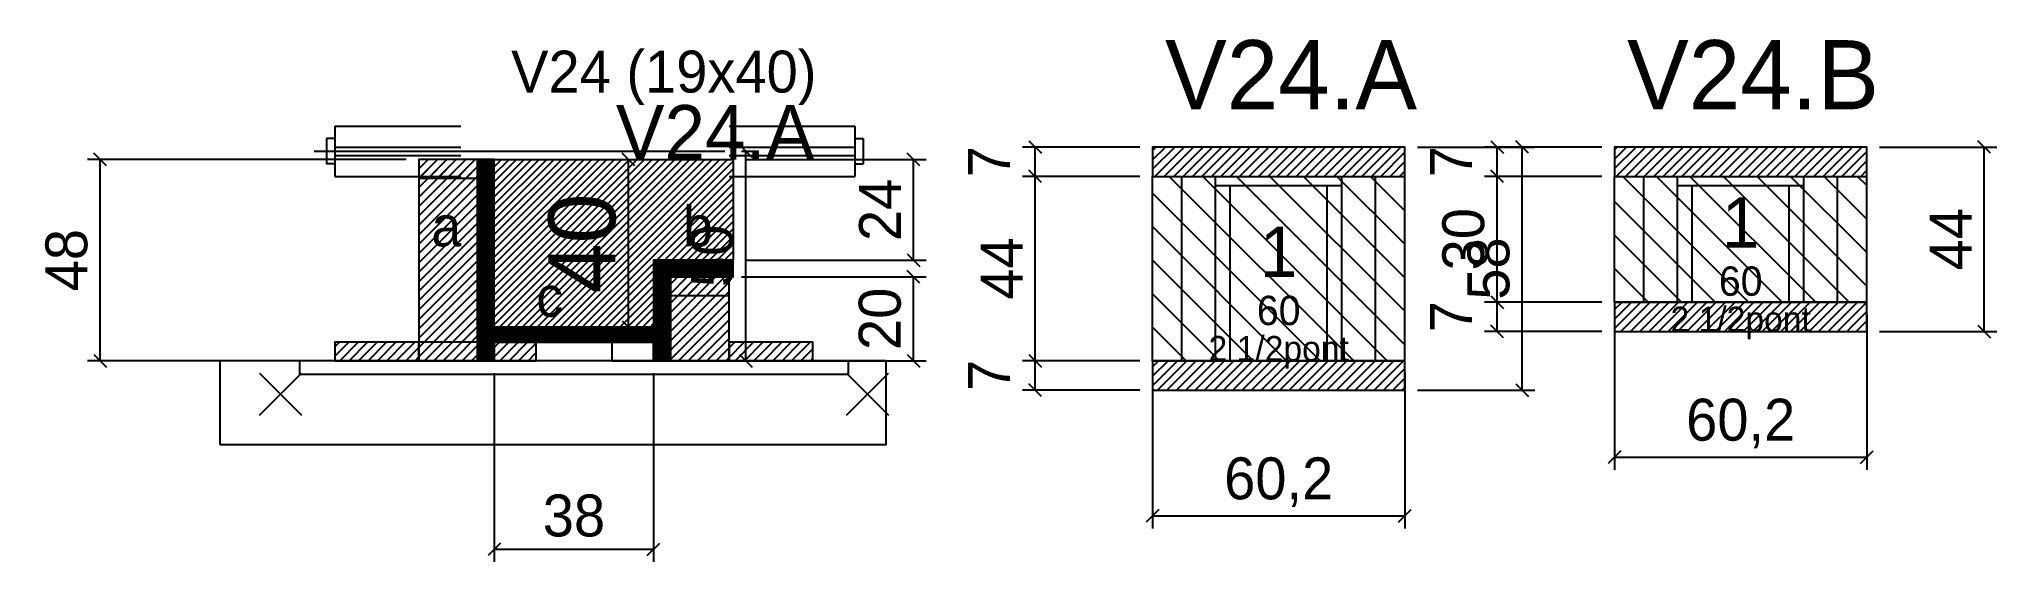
# Model space of a CAD drawing. Extents: x -69 to 398, y -92 to 33.
import ezdxf
from ezdxf.enums import TextEntityAlignment as Align

# ---------------------------------------------------------------- set-up
doc = ezdxf.new("R2010")
doc.units = 0
for name, color, linetype in [('5', 5, 'Continuous'), ('barrote', 126, 'Continuous'), ('CONCRETO', 251, 'Continuous'), ('COTA', 241, 'Continuous'), ('Cota Seção (2x)', 241, 'Continuous'), ('detalhes', 7, 'Continuous'), ('Hachura', 251, 'Continuous'), ('Madeira', 126, 'Continuous'), ('NOMENCLATURA', 7, 'Continuous'), ('Painéis', 200, 'Continuous'), ('presilha', 224, 'Continuous'), ('Reaproveitamento', 30, 'Continuous'), ('SARR_2.2x7', 40, 'Continuous'), ('SARR_3.5x7', 81, 'Continuous'), ('SCO-___-LAJ', 224, 'Continuous'), ('TENSOR', 224, 'Continuous'), ('texto', 7, 'Continuous'), ('Texto Seção', 7, 'Continuous')]:
    doc.layers.add(name, color=color, linetype=linetype)
doc.dimstyles.new('PAINEL', dxfattribs={"dimtxt": 10, "dimasz": 3, "dimexe": 3, "dimexo": 3, "dimgap": 3, "dimtad": 1, "dimblk": 'OBLIQUE', "dimblk1": 'OBLIQUE', "dimcen": 2.5, "dimclrd": 4, "dimclre": 4, "dimclrt": 240, "dimazin": 3, "dimtfac": 1, "dimtmove": 0, "dimatfit": 3})
doc.dimstyles.new('SECAO2X', dxfattribs={"dimtxt": 16, "dimasz": 3, "dimexe": 3, "dimexo": 3, "dimgap": 3, "dimtad": 1, "dimblk": 'OBLIQUE', "dimblk1": 'OBLIQUE', "dimcen": 2.5, "dimclrd": 4, "dimclre": 4, "dimclrt": 240, "dimazin": 3, "dimtfac": 1, "dimtmove": 0, "dimatfit": 3})

# ---------------------------------------------------------------- blocks, each defined once
blk = doc.blocks.new('_OBLIQUE')
at = {"color": 0, "linetype": 'BYBLOCK'}
blk.add_line((-0.5, -0.5), (0.5, 0.5), dxfattribs=at)

msp = doc.modelspace()

# ---------------------------------------------------------------- hatches: boundary and pattern name
at = {"layer": 'COTA'}
h = msp.add_hatch(dxfattribs=at)
h.set_pattern_fill('ANSI31', scale=0.5)
h.paths.add_polyline_path([(197, 0), (257.2, 0), (257.2, 7), (197, 7)])
h = msp.add_hatch(dxfattribs=at)
h.set_pattern_fill('ANSI31', scale=0.5)
h.paths.add_polyline_path([(307.2, 0), (367.4, 0), (367.4, 7), (307.2, 7)])
h = msp.add_hatch(dxfattribs=at)
h.set_pattern_fill('ANSI31', scale=0.4)
h.paths.add_polyline_path([(40, -36), (40, 4), (97, 4), (97, -20), (78, -20), (78, -36)])
h = msp.add_hatch(dxfattribs=at)
h.set_pattern_fill('ANSI31', scale=0.5)
h.paths.add_polyline_path([(307.2, -37), (367.4, -37), (367.4, -30), (307.2, -30)])
h = msp.add_hatch(dxfattribs=at)
h.set_pattern_fill('ANSI31', scale=0.5)
h.paths.add_polyline_path([(197, -51), (257.2, -51), (257.2, -44), (197, -44)])
at = {"layer": 'Hachura'}
h = msp.add_hatch(dxfattribs=at)
h.set_pattern_fill('ANSI31', scale=0.5)
h.paths.add_polyline_path([(22, -44), (36, -44), (36, 4), (22, 4)])
h = msp.add_hatch(dxfattribs=at)
h.set_pattern_fill('ANSI31', scale=0.5)
h.paths.add_polyline_path([(22, -0.4), (36, -0.4), (36, 4), (22, 4)])
h = msp.add_hatch(dxfattribs=at)
h.set_pattern_fill('SOLID')
h.paths.add_polyline_path([(36, -44), (40, -44), (40, 4), (36, 4)])
h = msp.add_hatch(dxfattribs=at)
h.set_pattern_fill('SOLID')
h.paths.add_polyline_path([(78, -24), (97, -24), (97, -20), (78, -20)])
h = msp.add_hatch(dxfattribs=at)
h.set_pattern_fill('SOLID')
h.paths.add_polyline_path([(78, -44), (82, -44), (82, -24), (78, -24)])
h = msp.add_hatch(dxfattribs=at)
h.set_pattern_fill('ANSI31', scale=0.5)
h.paths.add_polyline_path([(82, -44), (96, -44), (96, -24), (82, -24)])
h = msp.add_hatch(dxfattribs=at)
h.set_pattern_fill('ANSI31', scale=0.5)
h.paths.add_polyline_path([(82, -28.4), (96, -28.4), (96, -24), (82, -24)])
h = msp.add_hatch(dxfattribs=at)
h.set_pattern_fill('SOLID')
h.paths.add_polyline_path([(40, -39.6), (78, -39.6), (78, -36), (40, -36)])
h = msp.add_hatch(dxfattribs=at)
h.set_pattern_fill('ANSI31', scale=0.5)
h.paths.add_polyline_path([(2, -44), (22, -44), (22, -39.6), (2, -39.6)])
h = msp.add_hatch(dxfattribs=at)
h.set_pattern_fill('ANSI31', scale=0.5)
h.paths.add_polyline_path([(40, -44), (50, -44), (50, -39.6), (40, -39.6)])
h = msp.add_hatch(dxfattribs=at)
h.set_pattern_fill('ANSI31', scale=0.5)
h.paths.add_polyline_path([(96, -44), (116, -44), (116, -39.6), (96, -39.6)])

# ---------------------------------------------------------------- linework, layer by layer
for p, q in [((2, 12), (32, 12)), ((2, 12), (2, 0)), ((96, 12), (126, 12)), ((126, 12), (126, 0)), ((0, 9), (0, 3)), ((2, 9), (0, 9)), ((2, 7), (32, 7)), ((2, 5), (32, 5)), ((96, 7), (126, 7)), ((96, 5), (126, 5)), ((126, 9), (128, 9)), ((128, 9), (128, 3)), ((2, 3), (0, 3)), ((2, 0), (32, 0)), ((96, 0), (126, 0)), ((126, 3), (128, 3))]:
    msp.add_line(p, q)
at = {"layer": 'barrote'}
msp.add_lwpolyline([(-25.5, -64), (133.5, -64), (133.5, -44), (-25.5, -44)], close=True, dxfattribs=at)
at = {"layer": 'CONCRETO'}
msp.add_lwpolyline([(40, -36), (40, 4), (97, 4), (97, -20), (78, -20), (78, -36)], close=True, dxfattribs=at)
at = {"layer": 'Madeira'}
for points in [[(22, -44), (36, -44), (36, 4), (22, 4)], [(22, -0.4), (36, -0.4), (36, 4), (22, 4)], [(82, -44), (96, -44), (96, -24), (82, -24)], [(82, -28.4), (96, -28.4), (96, -24), (82, -24)], [(2, -44), (22, -44), (22, -39.6), (2, -39.6)], [(22, -44), (36, -44), (36, -39.6), (22, -39.6)], [(40, -44), (50, -44), (50, -39.6), (40, -39.6)], [(68, -44), (78, -44), (78, -39.6), (68, -39.6)], [(96, -44), (116, -44), (116, -39.6), (96, -39.6)]]:
    msp.add_lwpolyline(points, close=True, dxfattribs=at)
at = {"layer": 'Painéis'}
for p, q in [((197, 0), (257.2, 0)), ((197, -44), (197, 0)), ((257.2, -44), (257.2, 0)), ((307.2, 0), (367.4, 0)), ((307.2, -30), (307.2, 0)), ((367.4, -30), (367.4, 0)), ((307.2, -30), (367.4, -30)), ((197, -44), (257.2, -44))]:
    msp.add_line(p, q, dxfattribs=at)
for points in [[(36, -44), (40, -44), (40, 4), (36, 4)], [(78, -24), (97, -24), (97, -20), (78, -20)], [(78, -44), (82, -44), (82, -24), (78, -24)], [(40, -39.6), (78, -39.6), (78, -36), (40, -36)]]:
    msp.add_lwpolyline(points, close=True, dxfattribs=at)
at = {"layer": 'presilha'}
for p, q in [((-16, -57), (-6, -47)), ((-16, -47), (-6, -57)), ((124, -57), (134, -47)), ((124, -47), (134, -57))]:
    msp.add_line(p, q, dxfattribs=at)
at = {"layer": 'Reaproveitamento', "color": 30}
for p, q in [((245, -44), (201, 0)), ((253, -44), (209, 0)), ((257.2, -40.2), (217, 0)), ((257.2, -32.2), (225, 0)), ((257.2, -24.2), (233, 0)), ((257.2, -16.2), (241, 0)), ((257.2, -8.2), (249, 0)), ((257.2, -0.2), (257, 0)), ((339.2, -30), (309.2, 0)), ((347.2, -30), (317.2, 0)), ((355.2, -30), (325.2, 0)), ((363.2, -30), (333.2, 0)), ((367.4, -26.2), (341.2, 0)), ((367.4, -18.2), (349.2, 0)), ((367.4, -10.2), (357.2, 0)), ((367.4, -2.2), (365.2, 0)), ((237, -44), (197, -4)), ((331.2, -30), (307.2, -6)), ((229, -44), (197, -12)), ((323.2, -30), (307.2, -14)), ((221, -44), (197, -20)), ((315.2, -30), (307.2, -22)), ((213, -44), (197, -28)), ((307.2, -30), (307.2, -30)), ((205, -44), (197, -36)), ((197, -44), (197, -44))]:
    msp.add_line(p, q, dxfattribs=at)
at = {"layer": 'SARR_2.2x7'}
for p, q in [((204, -44), (204, 0)), ((250.2, -44), (250.2, 0)), ((314.2, -30), (314.2, 0)), ((360.4, -30), (360.4, 0)), ((212, -2.2), (242.2, -2.2)), ((322.2, -2.2), (352.4, -2.2))]:
    msp.add_line(p, q, dxfattribs=at)
at = {"layer": 'SARR_3.5x7'}
for p, q in [((212, -44), (212, 0)), ((242.2, -44), (242.2, 0)), ((322.2, -30), (322.2, 0)), ((352.4, -30), (352.4, 0)), ((215.5, -44), (215.5, -2.2)), ((238.7, -44), (238.7, -2.2)), ((325.7, -30), (325.7, -2.2)), ((348.9, -30), (348.9, -2.2)), ((322.2, -30), (325.7, -30)), ((348.9, -30), (352.4, -30)), ((212, -44), (215.5, -44)), ((238.7, -44), (242.2, -44))]:
    msp.add_line(p, q, dxfattribs=at)
at = {"layer": 'SCO-___-LAJ'}
for points in [[(197, 0), (257.2, 0), (257.2, 7), (197, 7)], [(307.2, 0), (367.4, 0), (367.4, 7), (307.2, 7)], [(307.2, -37), (367.4, -37), (367.4, -30), (307.2, -30)], [(-6.5, -47.2), (124.5, -47.2), (124.5, -44), (-6.5, -44)], [(197, -51), (257.2, -51), (257.2, -44), (197, -44)]]:
    msp.add_lwpolyline(points, close=True, dxfattribs=at)
at = {"layer": 'TENSOR'}
msp.add_line((-3, 6), (95, 6), dxfattribs=at)

# ---------------------------------------------------------------- texts
at = {"layer": '5'}
for s, height, p in [('1', 12, (337.3, -11)), ('1', 12, (227.1, -18)), ('60', 7, (337.3, -25)), ('60', 7, (227.1, -32))]:
    msp.add_text(s, height=height, dxfattribs=at).set_placement(p, align=Align.MIDDLE_CENTER)
at = {"layer": 'detalhes'}
for s, p in [('a', (25, -16.7)), ('b', (85, -16.7)), ('c', (50, -33.5))]:
    msp.add_text(s, height=9.6, dxfattribs=at).set_placement(p)
at = {"layer": 'NOMENCLATURA'}
for s, p in [('V24.A', (200, 16)), ('V24.B', (310.2, 16))]:
    msp.add_text(s, height=16.5, dxfattribs=at).set_placement(p)
at = {"layer": 'texto', "char_height": 6, "attachment_point": 5}
for insert in [(337.3, -35), (227.1, -42)]:
    msp.add_mtext('2 1/2pont', dxfattribs=dict(at, insert=insert))
at = {"layer": 'Texto Seção'}
for s, height, p in [('V24 (19x40)', 10, (44, 20)), ('V24.A', 13, (69, 4))]:
    msp.add_text(s, height=height, dxfattribs=at).set_placement(p)

# ---------------------------------------------------------------- dimensions: what is measured, and where the dimension line sits
at = {"layer": 'COTA'}
for base, p1, p2 in [((-54, -44), (2, -44), (22, 4)), ((100, -44), (96, -44), (96, 6)), ((140, -20), (97, -20), (97, 4)), ((169, 0), (197, 0), (197, 7)), ((285.2, -51), (257.2, -51), (257.2, 7)), ((279.2, 0), (307.2, 0), (307.2, 7)), ((395.4, -37), (367.4, -37), (367.4, 7)), ((169, -44), (197, -44), (197, 0)), ((279.2, -30), (307.2, -30), (307.2, 0)), ((140, -44), (96, -44), (96, -24)), ((279.2, -37), (307.2, -37), (307.2, -30)), ((169, -51), (197, -51), (197, -44))]:
    msp.add_linear_dim(base=base, p1=p1, p2=p2, angle=90, dimstyle='PAINEL', dxfattribs=at).render()
for base, p1, p2 in [((307.2, -67), (307.2, -30), (367.4, -30)), ((40, -89), (40, -44), (78, -44)), ((197, -81), (197, -44), (257.2, -44))]:
    msp.add_linear_dim(base=base, p1=p1, p2=p2, dimstyle='PAINEL', dxfattribs=at).render()
at = {"layer": 'Cota Seção (2x)'}
msp.add_linear_dim(base=(72, -36), p1=(40, -36), p2=(40, 4), angle=90, dimstyle='SECAO2X', dxfattribs=at).render()

doc.saveas('drawing.dxf')
